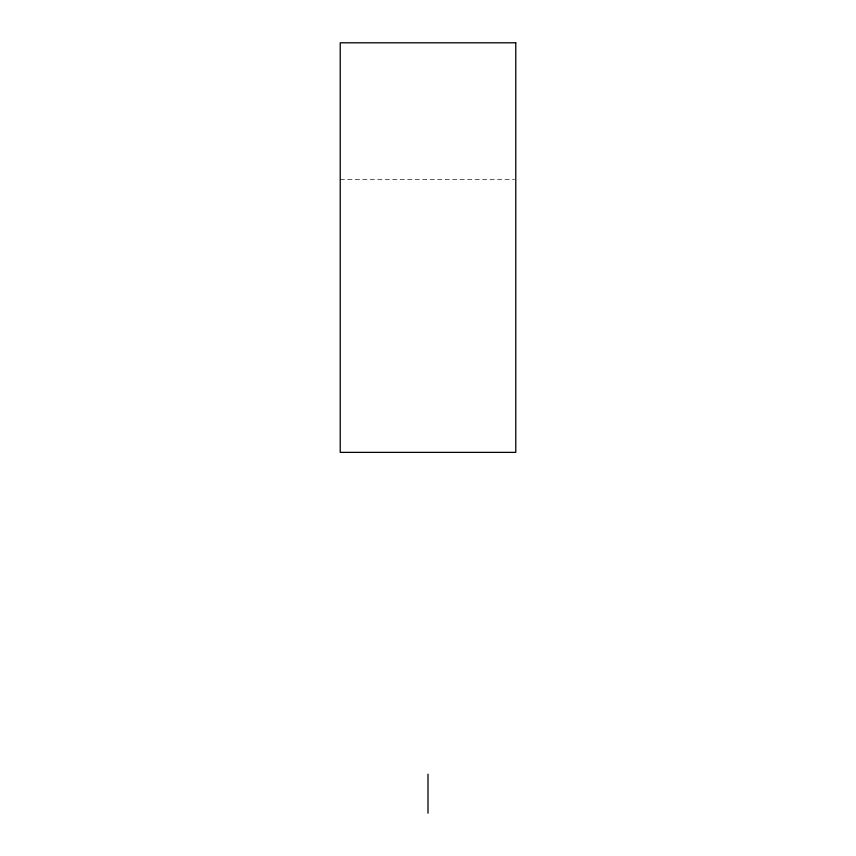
<?xml version="1.0" encoding="UTF-8"?>
<svg xmlns="http://www.w3.org/2000/svg" width="856" height="856" viewBox="0 0 856 856"><rect width="100%" height="100%" fill="white"/><g stroke="black" fill="none" stroke-linecap="round" stroke-linejoin="round"><path stroke-width="0.64" stroke-dasharray="4.28 3.21" d="M340.228 179.321L514.51 179.321"/><path stroke-width="1.28" d="M428 774.188L428 813.2M515.772 42.8L340.228 42.8L340.228 452.375L515.772 452.375L515.772 42.8"/></g></svg>
